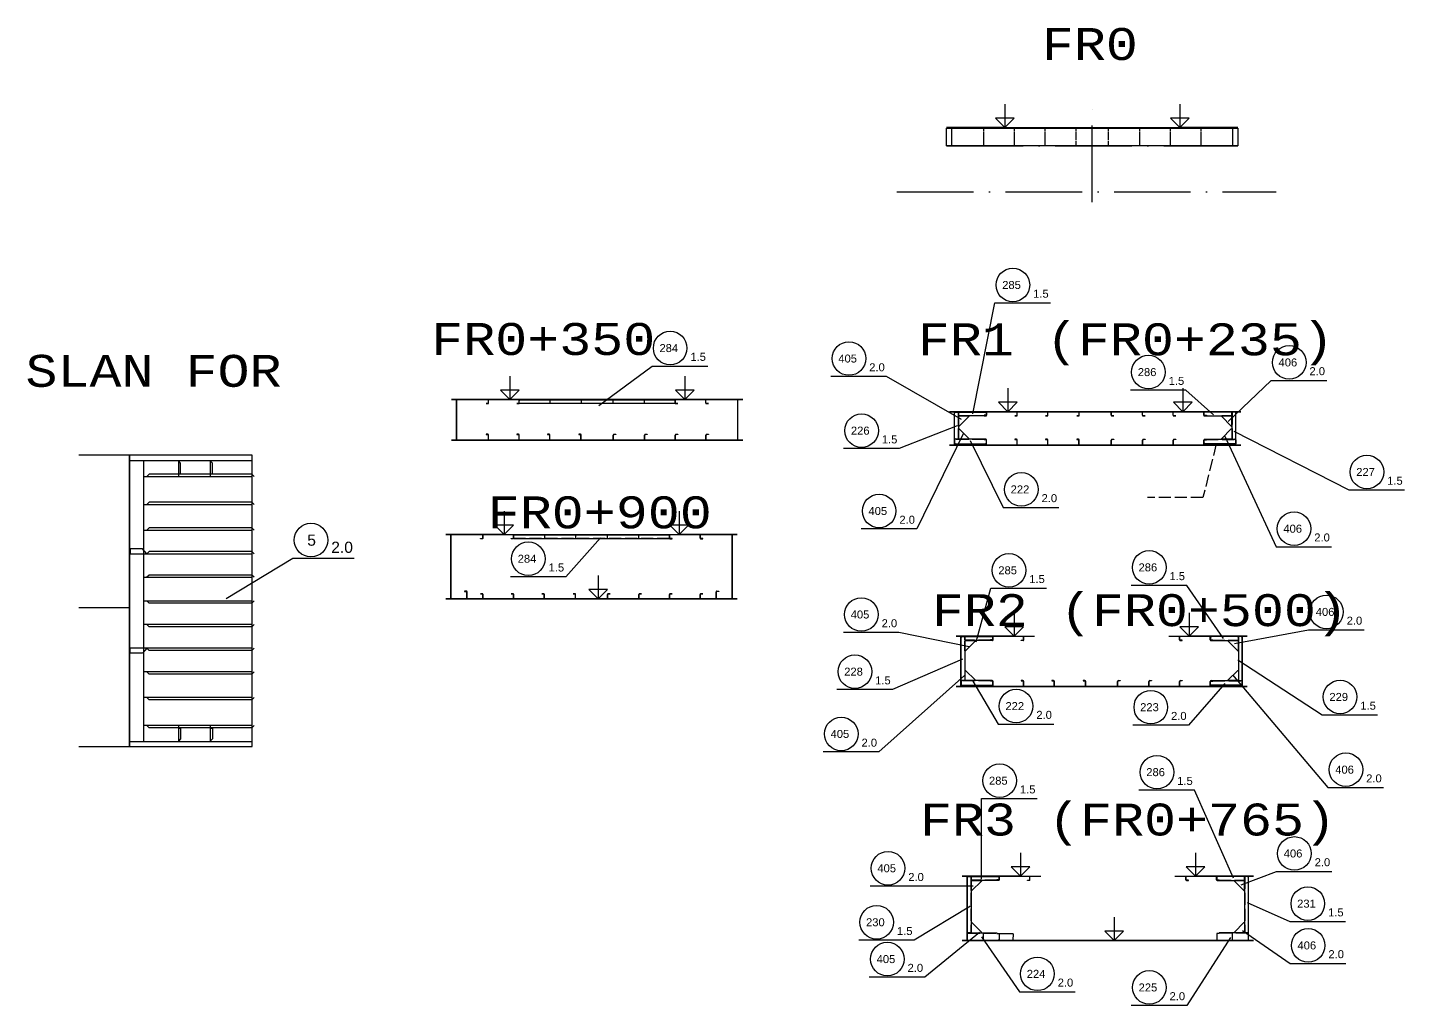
# Model space of a CAD drawing. Header units: inches. Extents: x -15552 to 42302, y -14825 to 18289.
# Drawn here: x 1800 to 12578, y 8409 to 16061 of the extents above; entities that cross this region are included whole.
import ezdxf

# ---------------------------------------------------------------- set-up
doc = ezdxf.new("R2010")
doc.units = ezdxf.units.IN
doc.header["$MEASUREMENT"] = 0
doc.linetypes.add('Dashed_dotted', pattern=[34, 24, -5, 0, -5])
doc.linetypes.add('Short_dashed', pattern=[5, 3.75, -1.25])
doc.layers.get('0').update_dxf_attribs({"linetype": 'CONTINUOUS'})
doc.layers.get('Defpoints').update_dxf_attribs({"linetype": 'CONTINUOUS'})
doc.styles.add('Style_ARIAL', font='ARIAL')
doc.styles.add('Style_Courier_New', font='Courier New')
doc.dimstyles.new('ISO-25', dxfattribs={"dimtxt": 2.5, "dimasz": 2.5, "dimexe": 0.18, "dimexo": 0.625, "dimgap": 0.09, "dimtad": 1, "dimtih": 1, "dimtoh": 1, "dimdec": 4, "dimzin": 0, "dimdsep": 46, "dimtxsty": 'STANDARD', "dimcen": 0.09, "dimdle": 0.38, "dimadec": 0, "dimazin": 0, "dimtfac": 1, "dimtdec": 4, "dimtofl": 0, "dimtmove": 0, "dimatfit": 3, "dimfxl": 1, "dimtolj": 1, "dimtzin": 0, "dimarcsym": 0})

# ---------------------------------------------------------------- blocks, each defined once
blk = doc.blocks.new('*D9')
at = {"color": 0, "lineweight": -2, "ltscale": 25}
for p, q in [((9405.041721, 8971.54918), (9516.234599, 8971.54918)), ((9516.054599, 8969.04918), (9516.054599, 8945.889134)), ((9405.041721, 8917.549089), (9516.234599, 8917.549089)), ((9516.054599, 8920.049089), (9516.054599, 8943.209134))]:
    blk.add_line(p, q, dxfattribs=at)
at = {"color": 0}
for points in [[(9516.471266, 8969.04918), (9515.637932, 8969.04918), (9516.054599, 8971.54918)], [(9515.637932, 8920.049089), (9516.471266, 8920.049089), (9516.054599, 8917.549089)]]:
    blk.add_solid(points, dxfattribs=at)
at = {"layer": 'Defpoints', "color": 0}
for p in [(9404.416721, 8971.54918), (9516.054599, 8971.54918), (9404.416721, 8917.549089)]:
    blk.add_point(p, dxfattribs=at)
at = {"color": 0, "insert": (9516.054599, 8944.549134), "char_height": 2.5, "attachment_point": 5}
blk.add_mtext('\\A1;54.0001', dxfattribs=at)

msp = doc.modelspace()

# ---------------------------------------------------------------- linework, layer by layer
at = {"color": 6, "ltscale": 25}
for p, q in [((9449.396579, 15460.793641), (9449.396579, 15277.819398)), ((10819.396274, 15460.793641), (10819.396274, 15277.819398)), ((9449.396579, 15277.819398), (9376.49924, 15351.205018)), ((9522.782199, 15351.205018), (9376.49924, 15351.205018)), ((9522.782199, 15351.205018), (9449.396579, 15277.819398)), ((10819.396274, 15277.819398), (10746.498935, 15351.205018)), ((10892.781894, 15351.205018), (10746.498935, 15351.205018)), ((10892.781894, 15351.205018), (10819.396274, 15277.819398)), ((5574.164646, 13334.049562), (5574.164646, 13151.075318)), ((6944.16434, 13334.049562), (6944.16434, 13151.075318)), ((5574.164646, 13151.075318), (5501.267307, 13224.460939)), ((5647.550266, 13224.460939), (5501.267307, 13224.460939)), ((5647.550266, 13224.460939), (5574.164646, 13151.075318)), ((6944.16434, 13151.075318), (6871.267001, 13224.460939)), ((7017.54996, 13224.460939), (6871.267001, 13224.460939)), ((7017.54996, 13224.460939), (6944.16434, 13151.075318)), ((9472.136752, 13238.249543), (9472.136752, 13055.2753)), ((10842.136447, 13238.249543), (10842.136447, 13055.2753)), ((9472.136752, 13055.2753), (9399.239414, 13128.66092)), ((9545.522373, 13128.66092), (9399.239414, 13128.66092)), ((9545.522373, 13128.66092), (9472.136752, 13055.2753)), ((10842.136447, 13055.2753), (10769.239108, 13128.66092)), ((10915.522067, 13128.66092), (10769.239108, 13128.66092)), ((10915.522067, 13128.66092), (10842.136447, 13055.2753)), ((5530.419223, 12276.880983), (5530.419223, 12093.906739)), ((6900.418918, 12276.880983), (6900.418918, 12093.906739)), ((5530.419223, 12093.906739), (5457.521884, 12167.292359)), ((5603.804843, 12167.292359), (5457.521884, 12167.292359)), ((5603.804843, 12167.292359), (5530.419223, 12093.906739)), ((6900.418918, 12093.906739), (6827.521579, 12167.292359)), ((6973.804538, 12167.292359), (6827.521579, 12167.292359)), ((6973.804538, 12167.292359), (6900.418918, 12093.906739)), ((6265.418308, 11773.880342), (6265.418308, 11590.906099)), ((6265.418308, 11590.906099), (6192.520969, 11664.291719)), ((6338.803928, 11664.291719), (6192.520969, 11664.291719)), ((6338.803928, 11664.291719), (6265.418308, 11590.906099)), ((9522.647922, 11480.889466), (9522.647922, 11297.915223)), ((10892.647617, 11480.889466), (10892.647617, 11297.915223)), ((9522.647922, 11297.915223), (9449.750583, 11371.300843)), ((9596.033542, 11371.300843), (9449.750583, 11371.300843)), ((9596.033542, 11371.300843), (9522.647922, 11297.915223)), ((10892.647617, 11297.915223), (10819.750278, 11371.300843)), ((10966.033237, 11371.300843), (10819.750278, 11371.300843)), ((10966.033237, 11371.300843), (10892.647617, 11297.915223)), ((9571.418064, 9603.523591), (9571.418064, 9420.549348)), ((10941.417758, 9603.523591), (10941.417758, 9420.549348)), ((9571.418064, 9420.549348), (9498.520725, 9493.934968)), ((9644.803684, 9493.934968), (9498.520725, 9493.934968)), ((9644.803684, 9493.934968), (9571.418064, 9420.549348)), ((10941.417758, 9420.549348), (10868.520419, 9493.934968)), ((11014.803378, 9493.934968), (10868.520419, 9493.934968)), ((11014.803378, 9493.934968), (10941.417758, 9420.549348)), ((10306.417148, 9100.523713), (10306.417148, 8917.549089)), ((10306.417148, 8917.549089), (10233.519809, 8990.934709)), ((10379.802768, 8990.934709), (10233.519809, 8990.934709)), ((10379.802768, 8990.934709), (10306.417148, 8917.549089))]:
    msp.add_line(p, q, dxfattribs=at)
at = {"color": 1, "linetype": 'Dashed_dotted', "ltscale": 25}
for p, q in [((10134.397189, 14695.12668), (10134.397189, 15434.894899)), ((8604.178684, 14774.818757), (11574.395053, 14774.81952))]:
    msp.add_line(p, q, dxfattribs=at)
at = {"color": 3, "ltscale": 25}
for p, q in [((8994.396274, 15134.819368), (8994.396274, 15274.818757)), ((8994.396274, 15274.818757), (11274.396579, 15274.818757)), ((11274.396579, 15274.818757), (8994.396274, 15274.818757)), ((11274.396579, 15274.818757), (11274.396579, 15134.819368)), ((11274.396579, 15134.819368), (8994.396274, 15134.819368)), ((7399.164646, 13148.074678), (5119.16434, 13148.074678)), ((5157.665317, 12834.281495), (5157.665317, 13148.074678)), ((5159.165256, 12834.281495), (5159.165256, 13148.074678)), ((5407.665317, 13122.520021), (5407.665317, 13148.074678)), ((5409.165256, 13122.520021), (5409.165256, 13148.074678)), ((5647.664707, 13122.520021), (5647.664707, 13148.074678)), ((5649.164646, 13122.520021), (5649.164646, 13148.074678)), ((5649.164646, 13148.074678), (6869.16434, 13148.074678)), ((5649.164646, 13122.574952), (5649.164646, 13148.074678)), ((6866.109531, 13119.520143), (5652.219455, 13119.520143)), ((5889.165561, 13148.074678), (5889.165561, 13122.574952)), ((6134.165256, 13148.074678), (6134.165256, 13122.574952)), ((6384.165256, 13122.574952), (6384.165256, 13148.074678)), ((6629.164951, 13122.574952), (6629.164951, 13148.074678)), ((6869.16434, 13122.520021), (6869.16434, 13148.074678)), ((6869.16434, 13148.074678), (6869.16434, 13122.574952)), ((6870.664279, 13122.520021), (6870.664279, 13148.074678)), ((7109.165256, 13122.520021), (7109.165256, 13148.074678)), ((7110.665195, 13122.520021), (7110.665195, 13148.074678)), ((7359.165256, 12834.281495), (7359.165256, 13148.074678)), ((7360.665195, 12834.281495), (7360.665195, 13148.074678)), ((11297.136752, 13052.275422), (9017.136447, 13052.275422)), ((9055.635898, 12795.585206), (9055.635898, 13052.275422)), ((9057.135837, 12795.585206), (9057.135837, 13052.275422)), ((9057.135837, 13052.275422), (9082.636325, 13052.275422)), ((9057.135837, 12840.275148), (9057.135837, 13052.275422)), ((9087.136142, 13052.275422), (9305.635898, 13052.275422)), ((9087.136142, 13026.774934), (9087.136142, 13052.275422)), ((9305.635898, 13026.720765), (9305.635898, 13052.275422)), ((9305.635898, 13052.275422), (9305.635898, 13026.774934)), ((9307.135837, 13026.720765), (9307.135837, 13052.275422)), ((9545.636814, 13026.720765), (9545.636814, 13052.275422)), ((9547.136752, 13026.720765), (9547.136752, 13052.275422)), ((9785.636203, 13026.720765), (9785.636203, 13052.275422)), ((9787.136142, 13026.720765), (9787.136142, 13052.275422)), ((10030.635898, 13026.720765), (10030.635898, 13052.275422)), ((10032.135837, 13026.720765), (10032.135837, 13052.275422)), ((10282.135837, 13026.720765), (10282.135837, 13052.275422)), ((10283.635776, 13026.720765), (10283.635776, 13052.275422)), ((10527.137058, 13026.720765), (10527.137058, 13052.275422)), ((10528.636997, 13026.720765), (10528.636997, 13052.275422)), ((10767.136447, 13026.720765), (10767.136447, 13052.275422)), ((10768.636386, 13026.720765), (10768.636386, 13052.275422)), ((11007.135837, 13026.720765), (11007.135837, 13052.275422)), ((11008.635776, 13026.720765), (11008.635776, 13052.275422)), ((11227.137058, 13052.275422), (11008.635776, 13052.275422)), ((11008.635776, 13052.275422), (11008.635776, 13026.774934)), ((11227.137058, 13026.774934), (11227.137058, 13052.275422)), ((11257.135837, 13052.275422), (11231.636875, 13052.275422)), ((11257.135837, 12795.585206), (11257.135837, 13052.275422)), ((11257.135837, 12840.275148), (11257.135837, 13052.275422)), ((11258.635776, 12795.585206), (11258.635776, 13052.275422)), ((9305.635898, 13026.774934), (9287.136142, 13026.774934)), ((11008.635776, 13026.774934), (11027.137058, 13026.774934)), ((5119.16434, 12834.281495), (7399.164646, 12834.281495)), ((5119.16434, 12832.049134), (7399.164646, 12832.049134)), ((5407.164829, 12834.281495), (5407.164829, 12872.323945)), ((5409.165256, 12834.281495), (5409.165256, 12872.323945)), ((5647.164218, 12834.281495), (5647.164218, 12872.323945)), ((5649.164646, 12834.281495), (5649.164646, 12872.323945)), ((5887.165134, 12834.281495), (5887.165134, 12872.323945)), ((5889.165561, 12834.281495), (5889.165561, 12872.323945)), ((6132.164829, 12834.281495), (6132.164829, 12872.323945)), ((6134.165256, 12834.281495), (6134.165256, 12872.323945)), ((6384.165256, 12834.281495), (6384.165256, 12872.323945)), ((6386.164157, 12834.281495), (6386.164157, 12872.323945)), ((6629.164951, 12834.281495), (6629.164951, 12872.323945)), ((6631.165378, 12834.281495), (6631.165378, 12872.323945)), ((6869.16434, 12834.281495), (6869.16434, 12872.323945)), ((6871.164768, 12834.281495), (6871.164768, 12872.323945)), ((7109.165256, 12834.281495), (7109.165256, 12872.323945)), ((7111.164157, 12834.281495), (7111.164157, 12872.323945)), ((9082.636325, 12840.275148), (9057.135837, 12840.275148)), ((9057.135837, 12834.93686), (9057.135837, 12804.477265)), ((9305.136936, 12834.93686), (9287.136142, 12834.93686)), ((9305.136936, 12804.477265), (9305.136936, 12834.93686)), ((9305.136936, 12795.585206), (9305.136936, 12833.627656)), ((9307.135837, 12795.585206), (9307.135837, 12833.627656)), ((9545.136325, 12795.585206), (9545.136325, 12833.627656)), ((9547.136752, 12795.585206), (9547.136752, 12833.627656)), ((9785.135715, 12795.585206), (9785.135715, 12833.627656)), ((9787.136142, 12795.585206), (9787.136142, 12833.627656)), ((10030.136936, 12795.585206), (10030.136936, 12833.627656)), ((10032.135837, 12795.585206), (10032.135837, 12833.627656)), ((10282.135837, 12795.585206), (10282.135837, 12833.627656)), ((10284.136264, 12795.585206), (10284.136264, 12833.627656)), ((10527.137058, 12795.585206), (10527.137058, 12833.627656)), ((10529.135959, 12795.585206), (10529.135959, 12833.627656)), ((10767.136447, 12795.585206), (10767.136447, 12833.627656)), ((10769.136875, 12795.585206), (10769.136875, 12833.627656)), ((11007.135837, 12795.585206), (11007.135837, 12833.627656)), ((11009.136264, 12804.477265), (11009.136264, 12834.93686)), ((11009.136264, 12834.93686), (11027.137058, 12834.93686)), ((11009.136264, 12795.585206), (11009.136264, 12833.627656)), ((11231.636875, 12840.275148), (11257.135837, 12840.275148)), ((11257.135837, 12834.93686), (11257.135837, 12804.477265)), ((9017.136447, 12795.585206), (11297.136752, 12795.585206)), ((9017.136447, 12793.352845), (11297.136752, 12793.352845)), ((9057.135837, 12804.477265), (9305.136936, 12804.477265)), ((11257.135837, 12804.477265), (11009.136264, 12804.477265)), ((2597.420566, 12714.019349), (2201.398532, 12714.019349)), ((3559.190433, 12714.019349), (2597.420566, 12714.019349)), ((2597.420566, 12714.019349), (2597.420566, 10434.019044)), ((2597.420566, 10434.019044), (2597.420566, 12714.019349)), ((2597.420566, 12674.019197), (3559.190433, 12674.019197)), ((2710.57059, 10474.019197), (2710.57059, 12674.019197)), ((2980.891483, 12674.019197), (2980.891483, 12551.019624)), ((3229.698245, 12674.019197), (3229.698245, 12551.019624)), ((3559.190433, 10434.019044), (3559.190433, 12714.019349)), ((3559.190433, 10434.019044), (3559.190433, 12714.019349)), ((2712.267368, 12549.019197), (3559.190433, 12549.019197)), ((2712.267368, 12329.019502), (3559.190433, 12329.019502)), ((2712.267368, 12129.019502), (3559.190433, 12129.019502)), ((7355.419223, 12090.906099), (5075.418918, 12090.906099)), ((5113.918369, 11590.906099), (5113.918369, 12090.906099)), ((5115.418308, 11590.906099), (5115.418308, 12090.906099)), ((5363.918369, 12065.351442), (5363.918369, 12090.906099)), ((5365.418308, 12065.351442), (5365.418308, 12090.906099)), ((5603.919284, 12065.351442), (5603.919284, 12090.906099)), ((5605.419223, 12065.351442), (5605.419223, 12090.906099)), ((5605.419223, 12090.906099), (6825.418918, 12090.906099)), ((5605.419223, 12065.406373), (5605.419223, 12090.906099)), ((6825.418918, 12065.351442), (6825.418918, 12090.906099)), ((6825.418918, 12090.906099), (6825.418918, 12065.406373)), ((6826.918857, 12065.351442), (6826.918857, 12090.906099)), ((7065.418308, 12065.351442), (7065.418308, 12090.906099)), ((7066.918247, 12065.351442), (7066.918247, 12090.906099)), ((7315.418308, 11590.906099), (7315.418308, 12090.906099)), ((7316.918247, 11590.906099), (7316.918247, 12090.906099)), ((2597.420566, 11944.019654), (2710.57059, 11944.019654)), ((2712.267368, 11944.019654), (3559.190433, 11944.019654)), ((2712.267368, 11759.019044), (3559.190433, 11759.019044)), ((5238.41788, 11590.906099), (5238.41788, 11646.264222)), ((5240.418308, 11590.906099), (5240.418308, 11646.264222)), ((7190.418308, 11590.906099), (7190.418308, 11646.264222)), ((7192.418735, 11590.906099), (7192.418735, 11646.264222)), ((2712.267368, 11575.01941), (3559.190433, 11575.01941)), ((7355.419223, 11590.906099), (5075.418918, 11590.906099)), ((7355.419223, 11588.905671), (5075.418918, 11588.905671)), ((5363.419406, 11590.906099), (5363.419406, 11624.978974)), ((5365.418308, 11590.906099), (5365.418308, 11624.978974)), ((5603.418796, 11590.906099), (5603.418796, 11624.978974)), ((5605.419223, 11590.906099), (5605.419223, 11624.978974)), ((5843.418186, 11590.906099), (5843.418186, 11624.978974)), ((5845.418613, 11590.906099), (5845.418613, 11624.978974)), ((6088.419406, 11590.906099), (6088.419406, 11624.978974)), ((6090.418308, 11590.906099), (6090.418308, 11624.978974)), ((6340.418308, 11590.906099), (6340.418308, 11624.978974)), ((6342.418735, 11590.906099), (6342.418735, 11624.978974)), ((6585.418002, 11590.906099), (6585.418002, 11624.978974)), ((6587.41843, 11590.906099), (6587.41843, 11624.978974)), ((6825.418918, 11590.906099), (6825.418918, 11624.978974)), ((6827.419345, 11590.906099), (6827.419345, 11624.978974)), ((7065.418308, 11590.906099), (7065.418308, 11624.978974)), ((7067.418735, 11590.906099), (7067.418735, 11624.978974)), ((2201.398532, 11524.019197), (2597.420566, 11524.019197)), ((3559.190433, 11389.019349), (2712.267368, 11389.019349)), ((9682.648532, 11294.914582), (9067.647617, 11294.914582)), ((9106.148593, 10906.638673), (9106.148593, 11294.914582)), ((9107.648532, 11294.914582), (9133.147495, 11294.914582)), ((9107.648532, 10950.915101), (9107.648532, 11294.914582)), ((9107.648532, 10906.638673), (9107.648532, 11294.914582)), ((9137.648837, 11294.914582), (9356.148593, 11294.914582)), ((9137.648837, 11269.914582), (9137.648837, 11294.914582)), ((9356.148593, 11269.914582), (9337.648837, 11269.914582)), ((9356.148593, 11269.359925), (9356.148593, 11294.914582)), ((9356.148593, 11294.914582), (9356.148593, 11269.914582)), ((9357.648532, 11269.359925), (9357.648532, 11294.914582)), ((9596.147983, 11269.359925), (9596.147983, 11294.914582)), ((9597.647922, 11269.359925), (9597.647922, 11294.914582)), ((11347.647922, 11294.914582), (10732.648532, 11294.914582)), ((10817.647617, 11269.359925), (10817.647617, 11294.914582)), ((10819.147556, 11269.359925), (10819.147556, 11294.914582)), ((11057.648532, 11269.359925), (11057.648532, 11294.914582)), ((11059.148471, 11269.359925), (11059.148471, 11294.914582)), ((11277.648227, 11294.914582), (11059.148471, 11294.914582)), ((11059.148471, 11294.914582), (11059.148471, 11269.914582)), ((11059.148471, 11269.914582), (11077.648227, 11269.914582)), ((11277.648227, 11269.914582), (11277.648227, 11294.914582)), ((11307.648532, 11294.914582), (11282.148044, 11294.914582)), ((11307.648532, 10950.915101), (11307.648532, 11294.914582)), ((11307.648532, 10906.638673), (11307.648532, 11294.914582)), ((11309.148471, 10906.638673), (11309.148471, 11294.914582)), ((2710.57059, 11204.019502), (2597.420566, 11204.019502)), ((3559.190433, 11204.019502), (2712.267368, 11204.019502)), ((3559.190433, 11019.019654), (2712.267368, 11019.019654)), ((9067.647617, 10906.638673), (11347.647922, 10906.638673)), ((9067.647617, 10904.406312), (11347.647922, 10904.406312)), ((9133.147495, 10950.915101), (9107.648532, 10950.915101)), ((9107.648532, 10945.975831), (9107.648532, 10915.541413)), ((9107.648532, 10915.541413), (9355.648105, 10915.541413)), ((9355.648105, 10945.975831), (9337.648837, 10945.975831)), ((9355.648105, 10915.541413), (9355.648105, 10945.975831)), ((9355.648105, 10906.638673), (9355.648105, 10944.681123)), ((9357.648532, 10906.638673), (9357.648532, 10944.681123)), ((9595.647495, 10906.638673), (9595.647495, 10944.681123)), ((9597.647922, 10906.638673), (9597.647922, 10944.681123)), ((9835.64841, 10906.638673), (9835.64841, 10944.681123)), ((9837.648837, 10906.638673), (9837.648837, 10944.681123)), ((10080.648105, 10906.638673), (10080.648105, 10944.681123)), ((10082.648532, 10906.638673), (10082.648532, 10944.681123)), ((10332.648532, 10906.638673), (10332.648532, 10944.681123)), ((10334.647434, 10906.638673), (10334.647434, 10944.681123)), ((10577.648227, 10906.638673), (10577.648227, 10944.681123)), ((10579.648654, 10906.638673), (10579.648654, 10944.681123)), ((10817.647617, 10906.638673), (10817.647617, 10944.681123)), ((10819.648044, 10906.638673), (10819.648044, 10944.681123)), ((11057.648532, 10906.638673), (11057.648532, 10944.681123)), ((11059.647434, 10915.541413), (11059.647434, 10945.975831)), ((11059.647434, 10945.975831), (11077.648227, 10945.975831)), ((11059.647434, 10906.638673), (11059.647434, 10944.681123)), ((11307.648532, 10915.541413), (11059.647434, 10915.541413)), ((11282.148044, 10950.915101), (11307.648532, 10950.915101)), ((11307.648532, 10945.975831), (11307.648532, 10915.541413)), ((3559.190433, 10819.019654), (2712.267368, 10819.019654)), ((3559.190433, 10599.019197), (2712.267368, 10599.019197)), ((2980.891483, 10597.019532), (2980.891483, 10474.019197)), ((3229.698245, 10597.019532), (3229.698245, 10474.019197)), ((2597.420566, 10474.019197), (3559.190433, 10474.019197)), ((2201.398532, 10434.019044), (2597.420566, 10434.019044)), ((2597.420566, 10434.019044), (3559.190433, 10434.019044)), ((9731.417148, 9417.549089), (9116.417758, 9417.549089)), ((9154.917209, 8917.549089), (9154.917209, 9417.549089)), ((9156.417148, 8917.549089), (9156.417148, 9417.549089)), ((9156.417148, 9417.549089), (9181.917636, 9417.549089)), ((9156.417148, 8977.549317), (9156.417148, 9417.549089)), ((9186.417453, 9417.549089), (9404.917209, 9417.549089)), ((9186.417453, 9392.048982), (9186.417453, 9417.549089)), ((9404.917209, 9392.048982), (9386.417453, 9392.048982)), ((9404.917209, 9391.994432), (9404.917209, 9417.549089)), ((9404.917209, 9417.549089), (9404.917209, 9392.048982)), ((9406.417148, 9391.994432), (9406.417148, 9417.549089)), ((9644.918125, 9391.994432), (9644.918125, 9417.549089)), ((9646.418064, 9391.994432), (9646.418064, 9417.549089)), ((11396.418064, 9417.549089), (10781.417148, 9417.549089)), ((10866.417758, 9391.994432), (10866.417758, 9417.549089)), ((10867.917697, 9391.994432), (10867.917697, 9417.549089)), ((11106.417148, 9391.994432), (11106.417148, 9417.549089)), ((11107.917087, 9391.994432), (11107.917087, 9417.549089)), ((11326.418369, 9417.549089), (11107.917087, 9417.549089)), ((11107.917087, 9417.549089), (11107.917087, 9392.048982)), ((11107.917087, 9392.048982), (11126.418369, 9392.048982)), ((11326.418369, 9392.048982), (11326.418369, 9417.549089)), ((11356.417148, 9417.549089), (11330.918186, 9417.549089)), ((11356.417148, 8917.549089), (11356.417148, 9417.549089)), ((11356.417148, 8977.549317), (11356.417148, 9417.549089)), ((11357.917087, 8917.549089), (11357.917087, 9417.549089)), ((9181.917636, 8977.549317), (9156.417148, 8977.549317)), ((9156.417148, 8917.549089), (9156.417148, 8971.54918)), ((9386.417453, 8971.54918), (9404.418247, 8971.54918)), ((9404.418247, 8971.54918), (9404.418247, 8917.549089)), ((11126.418369, 8971.54918), (11108.417575, 8971.54918)), ((11108.417575, 8971.54918), (11108.417575, 8917.549089)), ((11330.918186, 8977.549317), (11356.417148, 8977.549317)), ((11356.417148, 8917.549089), (11356.417148, 8971.54918)), ((11396.418064, 8917.549089), (9116.417758, 8917.549089)), ((11396.418064, 8915.549043), (9116.417758, 8915.549043)), ((9404.418247, 8917.549089), (9156.417148, 8917.549089)), ((11108.417575, 8917.549089), (11356.417148, 8917.549089))]:
    msp.add_line(p, q, dxfattribs=at)
at = {"color": 3, "linetype": 'Dashed_dotted', "ltscale": 25}
for p, q in [((11274.396579, 15274.818757), (8994.396274, 15274.818757)), ((9034.395664, 15134.819368), (9034.395664, 15274.818757)), ((9284.395664, 15249.319032), (9284.395664, 15274.818757)), ((9284.395664, 15143.899873), (9284.395664, 15244.819215)), ((9524.396579, 15249.319032), (9524.396579, 15274.818757)), ((9524.396579, 15143.899873), (9524.396579, 15244.819215)), ((9764.395969, 15249.319032), (9764.395969, 15274.818757)), ((9764.395969, 15143.899873), (9764.395969, 15244.819215)), ((10009.395664, 15249.319032), (10009.395664, 15274.818757)), ((10009.395664, 15179.478791), (10009.395664, 15244.819215)), ((10259.395664, 15274.818757), (10259.395664, 15249.319032)), ((10259.395664, 15244.819215), (10259.395664, 15179.478791)), ((10504.396884, 15274.818757), (10504.396884, 15249.319032)), ((10504.396884, 15244.819215), (10504.396884, 15143.899873)), ((10744.396274, 15274.818757), (10744.396274, 15249.319032)), ((10744.396274, 15244.819215), (10744.396274, 15143.899873)), ((10984.395664, 15274.818757), (10984.395664, 15249.319032)), ((10984.395664, 15244.819215), (10984.395664, 15143.899873)), ((11234.395664, 15134.819368), (11234.395664, 15274.818757)), ((8994.396274, 15134.819368), (11274.396579, 15134.819368)), ((9284.395664, 15134.819368), (9284.395664, 15172.780183)), ((9524.396579, 15134.819368), (9524.396579, 15172.780183)), ((9764.395969, 15134.819368), (9764.395969, 15172.780183)), ((10009.395664, 15134.819368), (10009.395664, 15172.780183)), ((10259.395664, 15172.780183), (10259.395664, 15134.819368)), ((10504.396884, 15172.780183), (10504.396884, 15134.819368)), ((10744.396274, 15172.780183), (10744.396274, 15134.819368)), ((10984.395664, 15172.780183), (10984.395664, 15134.819368)), ((5845.418613, 12090.906099), (5845.418613, 12062.405732)), ((6090.418308, 12090.906099), (6090.418308, 12062.405732)), ((6340.418308, 12062.405732), (6340.418308, 12090.906099)), ((6585.418002, 12062.405732), (6585.418002, 12090.906099)), ((9281.417148, 8973.049119), (9281.417148, 8917.549089)), ((11231.417148, 8917.549089), (11231.417148, 8973.049119))]:
    msp.add_line(p, q, dxfattribs=at)
at = {"color": 3, "linetype": 'Short_dashed', "ltscale": 25}
for p, q in [((9085.691135, 13049.220613), (9085.691135, 12843.329957)), ((11228.582065, 13049.220613), (11228.582065, 12843.329957)), ((9287.136142, 13023.720124), (9090.190952, 13023.720124)), ((11027.137058, 13023.720124), (11224.082248, 13023.720124)), ((9287.136142, 12838.585237), (9061.209934, 12838.585237)), ((11027.137058, 12838.585237), (11253.063266, 12838.585237)), ((6822.364108, 12062.351564), (5608.474033, 12062.351564)), ((9136.202304, 11291.859773), (9136.202304, 10953.969911)), ((9337.648837, 11266.859773), (9140.703647, 11266.859773)), ((11077.648227, 11266.859773), (11274.593418, 11266.859773)), ((11279.093234, 11291.859773), (11279.093234, 10953.969911)), ((9337.648837, 10949.621919), (9111.721103, 10949.621919)), ((11077.648227, 10949.621919), (11303.574436, 10949.621919)), ((9184.972446, 9414.494279), (9184.972446, 8980.603746)), ((9386.417453, 9388.994554), (9189.472263, 9388.994554)), ((11126.418369, 9388.994554), (11323.363559, 9388.994554)), ((11327.863376, 9414.494279), (11327.863376, 8980.603746)), ((9160.491245, 8975.622132), (9386.417453, 8975.622132)), ((11352.344577, 8975.622132), (11126.418369, 8975.622132))]:
    msp.add_line(p, q, dxfattribs=at)
at = {"color": 3, "ltscale": 25}
for points in [[(11274.396579, 15277.819398), (10819.396274, 15277.819398), (10819.396274, 15276.318696), (9449.396579, 15276.318696), (9449.396579, 15277.819398), (8994.396274, 15277.819398)], [(7399.164646, 13151.075318), (6944.16434, 13151.075318), (6944.16434, 13149.574617), (5574.164646, 13149.574617), (5574.164646, 13151.075318), (5119.16434, 13151.075318)], [(5404.665439, 13118.020204), (5389.218967, 13118.020204), (5389.218967, 13119.520143), (5404.665439, 13119.520143)], [(5644.664829, 13118.020204), (5629.219882, 13118.020204), (5629.219882, 13119.520143), (5644.664829, 13119.520143)], [(6869.16434, 13122.574952), (6864.609592, 13118.020204), (5653.719394, 13118.020204), (5649.164646, 13122.574952)], [(11297.136752, 13055.2753), (10842.136447, 13055.2753), (10842.136447, 13053.775361), (9472.136752, 13053.775361), (9472.136752, 13055.2753), (9017.136447, 13055.2753)], [(9082.636325, 13052.275422), (9087.191074, 13047.720674), (9087.191074, 12844.829896), (9082.636325, 12840.275148)], [(11231.636875, 13052.275422), (11227.082126, 13047.720674), (11227.082126, 12844.829896), (11231.636875, 12840.275148)], [(9287.136142, 13026.774934), (9287.136142, 13022.220185), (9091.690891, 13022.220185), (9087.136142, 13026.774934)], [(9302.63602, 13022.220185), (9287.191074, 13022.220185), (9287.191074, 13023.720124), (9302.63602, 13023.720124)], [(9542.636936, 13022.220185), (9527.190463, 13022.220185), (9527.190463, 13023.720124), (9542.636936, 13023.720124)], [(9782.636325, 13022.220185), (9767.191379, 13022.220185), (9767.191379, 13023.720124), (9782.636325, 13023.720124)], [(10286.63718, 13022.220185), (10302.082126, 13022.220185), (10302.082126, 13023.720124), (10286.63718, 13023.720124)], [(10531.636875, 13022.220185), (10547.081821, 13022.220185), (10547.081821, 13023.720124), (10531.636875, 13023.720124)], [(11027.137058, 13026.774934), (11027.137058, 13022.220185), (11222.582309, 13022.220185), (11227.137058, 13026.774934)], [(5403.1655, 12879.023317), (5389.237277, 12879.023317), (5389.237277, 12876.790193), (5403.1655, 12876.790193)], [(5643.16489, 12879.023317), (5629.238193, 12879.023317), (5629.238193, 12876.790193), (5643.16489, 12876.790193)], [(5883.164279, 12879.023317), (5869.237583, 12879.023317), (5869.237583, 12876.790193), (5883.164279, 12876.790193)], [(6128.1655, 12879.023317), (6114.237277, 12879.023317), (6114.237277, 12876.790193), (6128.1655, 12876.790193)], [(6390.165012, 12879.023317), (6404.091709, 12879.023317), (6404.091709, 12876.790193), (6390.165012, 12876.790193)], [(6635.164707, 12879.023317), (6649.091403, 12879.023317), (6649.091403, 12876.790193), (6635.164707, 12876.790193)], [(6875.164096, 12879.023317), (6889.092319, 12879.023317), (6889.092319, 12876.790193), (6875.164096, 12876.790193)], [(7115.165012, 12879.023317), (7129.091709, 12879.023317), (7129.091709, 12876.790193), (7115.165012, 12876.790193)], [(9287.136142, 12834.93686), (9287.136142, 12840.377381), (9063.208835, 12840.377381), (9057.135837, 12834.93686)], [(9301.136081, 12840.327027), (9287.209384, 12840.327027), (9287.209384, 12838.093904), (9301.136081, 12838.093904)], [(9541.136997, 12840.327027), (9527.208774, 12840.327027), (9527.208774, 12838.093904), (9541.136997, 12838.093904)], [(9781.136386, 12840.327027), (9767.209689, 12840.327027), (9767.209689, 12838.093904), (9781.136386, 12838.093904)], [(10026.136081, 12840.327027), (10012.209384, 12840.327027), (10012.209384, 12838.093904), (10026.136081, 12838.093904)], [(10288.137119, 12840.327027), (10302.063815, 12840.327027), (10302.063815, 12838.093904), (10288.137119, 12838.093904)], [(10533.136814, 12840.327027), (10547.06351, 12840.327027), (10547.06351, 12838.093904), (10533.136814, 12838.093904)], [(10773.136203, 12840.327027), (10787.0629, 12840.327027), (10787.0629, 12838.093904), (10773.136203, 12838.093904)], [(11013.137119, 12840.327027), (11027.063815, 12840.327027), (11027.063815, 12838.093904), (11013.137119, 12838.093904)], [(11027.137058, 12834.93686), (11027.137058, 12840.377381), (11251.062839, 12840.377381), (11257.135837, 12834.93686)], [(2980.874698, 12569.019654), (2998.728244, 12569.019654), (2998.728244, 12652.165559), (2980.874698, 12670.019105)], [(3229.74097, 12569.019654), (3247.593753, 12569.019654), (3247.593753, 12652.165559), (3229.74097, 12670.019105)], [(3573.190372, 12549.019197), (3555.336063, 12566.873506), (2752.121799, 12566.873506), (2734.26749, 12549.019197)], [(3573.190372, 12329.019502), (3555.336063, 12346.873048), (2752.121799, 12346.873048), (2734.26749, 12329.019502)], [(3573.190372, 12129.019502), (3555.336063, 12146.873048), (2752.121799, 12146.873048), (2734.26749, 12129.019502)], [(7355.419223, 12093.905976), (6900.418918, 12093.905976), (6900.418918, 12092.406037), (5530.419223, 12092.406037), (5530.419223, 12093.905976), (5075.418918, 12093.905976)], [(5360.918491, 12060.851625), (5345.473544, 12060.851625), (5345.473544, 12062.351564), (5360.918491, 12062.351564)], [(5600.919406, 12060.851625), (5585.472934, 12060.851625), (5585.472934, 12062.351564), (5600.919406, 12062.351564)], [(6825.418918, 12065.406373), (6820.864169, 12060.851625), (5609.973972, 12060.851625), (5605.419223, 12065.406373)], [(3573.190372, 11944.019654), (3555.336063, 11961.873201), (2752.121799, 11961.873201), (2734.26749, 11944.019654)], [(3573.190372, 11759.019044), (3555.336063, 11776.873353), (2752.121799, 11776.873353), (2734.26749, 11759.019044)], [(5235.418002, 11651.264527), (5220.276706, 11651.264527), (5220.276706, 11649.264863), (5235.418002, 11649.264863)], [(7195.418613, 11651.264527), (7210.559909, 11651.264527), (7210.559909, 11649.264863), (7195.418613, 11649.264863)], [(3573.190372, 11575.01941), (3555.336063, 11557.165101), (2752.121799, 11557.165101), (2734.26749, 11575.01941)], [(5359.418552, 11630.97873), (5345.491855, 11630.97873), (5345.491855, 11628.979066), (5359.418552, 11628.979066)], [(5599.419467, 11630.97873), (5585.491245, 11630.97873), (5585.491245, 11628.979066), (5599.419467, 11628.979066)], [(5839.418857, 11630.97873), (5825.49216, 11630.97873), (5825.49216, 11628.979066), (5839.418857, 11628.979066)], [(6084.418552, 11630.97873), (6070.491855, 11630.97873), (6070.491855, 11628.979066), (6084.418552, 11628.979066)], [(6346.418064, 11630.97873), (6360.346286, 11630.97873), (6360.346286, 11628.979066), (6346.418064, 11628.979066)], [(6591.419284, 11630.97873), (6605.345981, 11630.97873), (6605.345981, 11628.979066), (6591.419284, 11628.979066)], [(6831.418674, 11630.97873), (6845.345371, 11630.97873), (6845.345371, 11628.979066), (6831.418674, 11628.979066)], [(7071.418064, 11630.97873), (7085.346286, 11630.97873), (7085.346286, 11628.979066), (7071.418064, 11628.979066)], [(3573.190372, 11389.019349), (3555.336063, 11371.16504), (2752.121799, 11371.16504), (2734.26749, 11389.019349)], [(9682.648532, 11296.414521), (9522.647922, 11296.414521), (9522.647922, 11297.91446), (9067.647617, 11297.91446)], [(9133.147495, 11294.914582), (9137.702243, 11290.359834), (9137.702243, 10955.46985), (9133.147495, 10950.915101)], [(9337.648837, 11269.914582), (9337.648837, 11265.359834), (9142.203586, 11265.359834), (9137.648837, 11269.914582)], [(9353.148715, 11264.860109), (9337.702243, 11264.860109), (9337.702243, 11266.360047), (9353.148715, 11266.360047)], [(9593.148105, 11264.860109), (9577.703159, 11264.860109), (9577.703159, 11266.360047), (9593.148105, 11266.360047)], [(11347.647922, 11297.91446), (10892.647617, 11297.91446), (10892.647617, 11296.414521), (10732.648532, 11296.414521)], [(11077.648227, 11269.914582), (11077.648227, 11265.359834), (11273.093479, 11265.359834), (11277.648227, 11269.914582)], [(11282.148044, 11294.914582), (11277.593295, 11290.359834), (11277.593295, 10955.46985), (11282.148044, 10950.915101)], [(3573.190372, 11204.019502), (3555.336063, 11186.165193), (2752.121799, 11186.165193), (2734.26749, 11204.019502)], [(3573.190372, 11019.019654), (3555.336063, 11001.165345), (2752.121799, 11001.165345), (2734.26749, 11019.019654)], [(9337.648837, 10945.975831), (9337.648837, 10951.412538), (9113.72153, 10951.412538), (9107.648532, 10945.975831)], [(9351.648776, 10951.380494), (9337.720554, 10951.380494), (9337.720554, 10949.14737), (9351.648776, 10949.14737)], [(9591.648166, 10951.380494), (9577.721469, 10951.380494), (9577.721469, 10949.14737), (9591.648166, 10949.14737)], [(9831.647556, 10951.380494), (9817.720859, 10951.380494), (9817.720859, 10949.14737), (9831.647556, 10949.14737)], [(10076.648776, 10951.380494), (10062.720554, 10951.380494), (10062.720554, 10949.14737), (10076.648776, 10949.14737)], [(10338.648288, 10951.380494), (10352.574985, 10951.380494), (10352.574985, 10949.14737), (10338.648288, 10949.14737)], [(10583.647983, 10951.380494), (10597.57468, 10951.380494), (10597.57468, 10949.14737), (10583.647983, 10949.14737)], [(10823.648898, 10951.380494), (10837.575595, 10951.380494), (10837.575595, 10949.14737), (10823.648898, 10949.14737)], [(11063.648288, 10951.380494), (11077.574985, 10951.380494), (11077.574985, 10949.14737), (11063.648288, 10949.14737)], [(11077.648227, 10945.975831), (11077.648227, 10951.412538), (11301.575534, 10951.412538), (11307.648532, 10945.975831)], [(3573.190372, 10819.019654), (3555.336063, 10801.165345), (2752.121799, 10801.165345), (2734.26749, 10819.019654)], [(3573.190372, 10599.019197), (3555.336063, 10581.165651), (2752.121799, 10581.165651), (2734.26749, 10599.019197)], [(2980.874698, 10579.019502), (2998.728244, 10579.019502), (2998.728244, 10495.873597), (2980.874698, 10478.019288)], [(3229.74097, 10579.019502), (3247.593753, 10579.019502), (3247.593753, 10495.873597), (3229.74097, 10478.019288)], [(9731.417148, 9419.049028), (9571.418064, 9419.049028), (9571.418064, 9420.548967), (9116.417758, 9420.548967)], [(9181.917636, 9417.549089), (9186.472385, 9412.99434), (9186.472385, 8982.104066), (9181.917636, 8977.549317)], [(9386.417453, 9392.048982), (9386.417453, 9387.494233), (9190.972202, 9387.494233), (9186.417453, 9392.048982)], [(9401.917331, 9387.494233), (9386.472385, 9387.494233), (9386.472385, 9388.994554), (9401.917331, 9388.994554)], [(9641.918247, 9387.494233), (9626.471774, 9387.494233), (9626.471774, 9388.994554), (9641.918247, 9388.994554)], [(11396.418064, 9420.548967), (10941.417758, 9420.548967), (10941.417758, 9419.049028), (10781.417148, 9419.049028)], [(11126.418369, 9392.048982), (11126.418369, 9387.494233), (11321.86362, 9387.494233), (11326.418369, 9392.048982)], [(11330.918186, 9417.549089), (11326.363437, 9412.99434), (11326.363437, 8982.104066), (11330.918186, 8977.549317)], [(9156.417148, 8971.54918), (9162.490146, 8977.622178), (9386.417453, 8977.622178), (9386.417453, 8971.54918)], [(11356.417148, 8971.54918), (11350.34415, 8977.622178), (11126.418369, 8977.622178), (11126.418369, 8971.54918)]]:
    msp.add_lwpolyline(points, dxfattribs=at)
at = {"color": 1, "ltscale": 25}
for points in [[(9199.965732, 13037.161592), (9371.798007, 13906.008485), (9806.673496, 13906.008485)], [(6273.032443, 13104.660371), (6689.193027, 13412.057069), (7124.068515, 13412.057069)], [(9110.779636, 12993.568757), (8523.900668, 13330.383638), (8089.02518, 13330.383638)], [(11198.012607, 12978.258851), (11534.82291, 13299.764588), (11969.698398, 13299.764588)], [(11083.548801, 13029.504731), (10867.85361, 13224.049714), (10432.978122, 13224.049714)], [(6873.664157, 13118.020204), (6889.110629, 13118.020204), (6889.110629, 13119.520143), (6873.664157, 13119.520143)], [(7113.665073, 13118.020204), (7129.110019, 13118.020204), (7129.110019, 13119.520143), (7113.665073, 13119.520143)], [(9076.546543, 12944.474366), (8622.560947, 12765.967897), (8187.685459, 12765.967897)], [(10771.636264, 13022.220185), (10787.08121, 13022.220185), (10787.08121, 13023.720124), (10771.636264, 13023.720124)], [(11011.63718, 13022.220185), (11027.082126, 13022.220185), (11027.082126, 13023.720124), (11011.63718, 13023.720124)], [(9123.366611, 12882.596925), (8760.073154, 12137.292817), (8325.197666, 12137.292817)], [(9177.910678, 12830.628541), (9437.917392, 12306.08249), (9872.79288, 12306.08249)], [(11172.017734, 12863.871339), (11572.754733, 11998.718599), (12007.630222, 11998.718599)], [(11241.439121, 12903.902009), (12142.965, 12442.455629), (12577.840488, 12442.455629)], [(2732.796543, 11944.019654), (2699.341647, 11981.873658), (2603.763645, 11981.873658), (2603.763645, 11944.019654)], [(6284.31174, 12067.273286), (6014.391391, 11763.612703), (5579.515903, 11763.612703)], [(6829.918735, 12060.851625), (6845.363681, 12060.851625), (6845.363681, 12062.351564), (6829.918735, 12062.351564)], [(7069.918125, 12060.851625), (7085.364597, 12060.851625), (7085.364597, 12062.351564), (7069.918125, 12062.351564)], [(3354.878299, 11592.515901), (3877.909915, 11909.281495), (4356.667392, 11909.281495)], [(9226.479404, 11252.988008), (9341.451328, 11673.080781), (9776.326816, 11673.080781)], [(11160.184543, 11279.477265), (10873.888461, 11695.90793), (10439.012973, 11695.90793)], [(9169.524448, 11215.504792), (8620.896213, 11327.261689), (8186.020725, 11327.261689)], [(11247.199314, 11240.90381), (11826.305454, 11347.581819), (12261.180942, 11347.581819)], [(10822.147434, 11264.860109), (10837.593906, 11264.860109), (10837.593906, 11266.360047), (10822.147434, 11266.360047)], [(11062.148349, 11264.860109), (11077.593295, 11264.860109), (11077.593295, 11266.360047), (11062.148349, 11266.360047)], [(2732.796543, 11204.019502), (2699.341647, 11166.165498), (2603.763645, 11166.165498), (2603.763645, 11204.019502)], [(9118.726413, 11118.986848), (8570.098178, 10880.231813), (8135.22269, 10880.231813)], [(11272.597568, 11113.906434), (11932.984226, 10682.116273), (12367.859714, 10682.116273)], [(11231.958835, 10997.069123), (11978.702609, 10113.168672), (12413.578098, 10113.168672)], [(9133.965366, 10991.989473), (8463.420932, 10392.56244), (8028.545444, 10392.56244)], [(9200.049655, 10945.953706), (9397.203891, 10610.371736), (9832.079379, 10610.371736)], [(11171.59354, 10929.174379), (10886.348789, 10601.981691), (10451.4733, 10601.981691)], [(9268.410556, 9397.256044), (9268.404453, 10026.936677), (9703.279941, 10026.936677)], [(11238.95499, 9404.179719), (10934.458225, 10093.513826), (10499.582736, 10093.513826)], [(10870.917575, 9387.494233), (10886.362522, 9387.494233), (10886.362522, 9388.994554), (10870.917575, 9388.994554)], [(11110.916965, 9387.494233), (11126.363437, 9387.494233), (11126.363437, 9388.994554), (11110.916965, 9388.994554)], [(11298.55582, 9353.799012), (11575.649326, 9457.195619), (12010.524814, 9457.195619)], [(9201.703708, 9341.391709), (8829.705112, 9341.393235), (8394.829624, 9341.393235)], [(9180.3353, 9186.012223), (8740.918796, 8918.803361), (8306.043308, 8918.803361)], [(11347.92258, 9215.248063), (11680.425327, 9064.62436), (12115.300815, 9064.62436)], [(9251.905124, 8978.941682), (8823.960178, 8630.620912), (8389.084689, 8630.620912)], [(9267.429416, 8946.292451), (9564.20676, 8515.117601), (9999.082248, 8515.117601)], [(11310.964267, 8993.984178), (11683.179538, 8737.56595), (12118.055026, 8737.56595)], [(11216.123264, 8940.692857), (10874.535434, 8408.723405), (10439.659946, 8408.723405)]]:
    msp.add_lwpolyline(points, dxfattribs=at)
at = {"color": 2, "ltscale": 25}
for points in [[(9092.136447, 13022.275117), (9167.136447, 13022.275117), (9167.136447, 13017.274812), (9092.136447, 12942.274812), (9087.136142, 12942.274812), (9087.136142, 13017.274812), (9092.136447, 13022.275117)], [(10027.63602, 13022.220185), (10012.191074, 13022.220185), (10012.191074, 13023.720124), (10027.63602, 13023.720124)], [(11222.136752, 13022.275117), (11147.136752, 13022.275117), (11147.136752, 13017.274812), (11222.136752, 12942.274812), (11227.137058, 12942.274812), (11227.137058, 13017.274812), (11222.136752, 13022.275117)], [(9092.136447, 12840.275148), (9167.136447, 12840.275148), (9167.136447, 12845.275453), (9092.136447, 12920.275453), (9087.136142, 12920.275453), (9087.136142, 12845.275453), (9092.136447, 12840.275148)], [(11222.136752, 12840.275148), (11147.136752, 12840.275148), (11147.136752, 12845.275453), (11222.136752, 12920.275453), (11227.137058, 12920.275453), (11227.137058, 12845.275453), (11222.136752, 12840.275148)], [(9142.647617, 11264.91504), (9217.647617, 11264.91504), (9217.647617, 11259.914735), (9142.647617, 11184.914735), (9137.648837, 11184.914735), (9137.648837, 11259.914735), (9142.647617, 11264.91504)], [(11272.647922, 11264.91504), (11197.647922, 11264.91504), (11197.647922, 11259.914735), (11272.647922, 11184.914735), (11277.648227, 11184.914735), (11277.648227, 11259.914735), (11272.647922, 11264.91504)], [(9142.647617, 10950.915101), (9217.647617, 10950.915101), (9217.647617, 10955.914643), (9142.647617, 11030.914643), (9137.648837, 11030.914643), (9137.648837, 10955.914643), (9142.647617, 10950.915101)], [(11272.647922, 10950.915101), (11197.647922, 10950.915101), (11197.647922, 10955.914643), (11272.647922, 11030.914643), (11277.648227, 11030.914643), (11277.648227, 10955.914643), (11272.647922, 10950.915101)], [(9191.417758, 9387.549165), (9266.417758, 9387.549165), (9266.417758, 9382.549241), (9191.417758, 9307.549241), (9186.417453, 9307.549241), (9186.417453, 9382.549241), (9191.417758, 9387.549165)], [(11321.418064, 9387.549165), (11246.418064, 9387.549165), (11246.418064, 9382.549241), (11321.418064, 9307.549241), (11326.418369, 9307.549241), (11326.418369, 9382.549241), (11321.418064, 9387.549165)], [(9191.417758, 8977.549317), (9266.417758, 8977.549317), (9266.417758, 8982.549241), (9191.417758, 9057.549241), (9186.417453, 9057.549241), (9186.417453, 8982.549241), (9191.417758, 8977.549317)], [(11321.418064, 8977.549317), (11246.418064, 8977.549317), (11246.418064, 8982.549241), (11321.418064, 9057.549241), (11326.418369, 9057.549241), (11326.418369, 8982.549241), (11321.418064, 8977.549317)]]:
    msp.add_lwpolyline(points, dxfattribs=at)
at = {"color": 4, "linetype": 'Short_dashed', "ltscale": 25}
msp.add_lwpolyline([(11105.277316, 12804.005769), (11000.208347, 12383.740571), (10565.332858, 12383.740571)], dxfattribs=at)
at = {"color": 1, "ltscale": 25}
for centre in [(9512.697666, 14046.908906), (6830.092685, 13552.95749), (8229.924838, 13471.284059), (10573.87778, 13364.950135), (11675.722568, 13440.66501), (8328.585117, 12906.868318), (12283.864658, 12583.35605), (9578.81705, 12446.982911), (8466.097324, 12278.193238), (4018.810336, 12050.181916), (11713.654392, 12139.61902), (5720.415561, 11904.513124), (10579.912631, 11836.808351), (9482.350986, 11813.981202), (8326.920383, 11468.16211), (11967.205112, 11488.48224), (8276.122348, 11021.132234), (12073.883884, 10823.016694), (9538.103549, 10751.272157), (10592.372959, 10742.882112), (8169.445102, 10533.462861), (10640.482395, 10234.414247), (12119.602268, 10254.069093), (9409.304111, 10167.837098), (11716.548984, 9598.09604), (8535.729282, 9482.293275), (11821.324985, 9205.5244), (8446.942966, 9059.703401), (11824.079196, 8878.465989), (8529.984348, 8771.520951), (9705.106418, 8656.01764), (10580.559604, 8549.623445)]:
    msp.add_circle(centre, 131.506848, dxfattribs=at)
at = {"color": 3, "ltscale": 25}
for centre, radius, start, end in [((5404.665439, 13122.520021), 4.499688, 269.998352, 0.001644), ((5404.665439, 13122.520021), 2.999792, 269.998352, 0.001645), ((5644.664829, 13122.520021), 4.499688, 269.998352, 0.001644), ((5644.664829, 13122.520021), 2.999792, 269.998352, 0.001645), ((5649.164646, 13148.074678), 4.99987, 269.995026, 359.996246), ((6869.16434, 13148.073915), 4.998567, 179.988831, 270.002441), ((6873.664157, 13122.520021), 4.499688, 179.998352, 270.001648), ((6873.664157, 13122.520021), 2.999792, 179.998352, 270.001648), ((7113.665073, 13122.520021), 4.499688, 179.998352, 270.001648), ((7113.665073, 13122.520021), 2.999792, 179.998352, 270.001648), ((9057.135837, 13052.275422), 5.000521, 270.002472, 359.997528), ((9087.136142, 13052.275422), 5.000521, 270.002472, 359.997528), ((9305.635898, 13052.274659), 4.999219, 179.987549, 269.994965), ((11008.635776, 13052.275422), 5.000521, 270.002472, 359.997528), ((11227.137058, 13052.275422), 5.000521, 180.002472, 269.997528), ((11257.135837, 13052.274659), 4.999219, 179.987549, 269.994965), ((9302.63602, 13026.720765), 4.500339, 270.006653, 0.003066), ((9302.63602, 13026.720765), 3.000443, 270.010803, 0.003778), ((9542.636936, 13026.720765), 4.500339, 270.006653, 0.003066), ((9542.636936, 13026.720765), 3.000443, 270.010803, 0.003778), ((9782.636325, 13026.720765), 4.500339, 270.006653, 0.003066), ((9782.636325, 13026.720765), 3.000443, 270.010803, 0.003778), ((10027.63602, 13026.720765), 4.500339, 270.006653, 0.003066), ((10027.63602, 13026.720765), 3.000443, 270.010803, 0.003778), ((10286.63718, 13026.721528), 4.501642, 180.013519, 269.996185), ((10286.63718, 13026.721528), 3.001746, 180.021088, 269.993469), ((10531.636875, 13026.720765), 4.500339, 179.996933, 269.993347), ((10531.636875, 13026.720765), 3.000443, 179.996216, 269.989197), ((10771.636264, 13026.720765), 4.500339, 179.996933, 269.993347), ((10771.636264, 13026.720765), 3.000443, 179.996216, 269.989197), ((11011.63718, 13026.721528), 4.501642, 180.013519, 269.996185), ((11011.63718, 13026.721528), 3.001746, 180.021088, 269.993469), ((5402.533786, 12872.421601), 6.631534, 359.153839, 84.53949), ((5402.744357, 12872.389558), 4.420588, 359.148041, 84.538071), ((5642.533176, 12872.421601), 6.631534, 359.153839, 84.53949), ((5642.743747, 12872.389558), 4.420588, 359.148041, 84.538071), ((5882.743137, 12872.388032), 4.421891, 359.165497, 84.542336), ((5882.534091, 12872.420838), 6.632836, 359.165497, 84.542336), ((6127.533786, 12872.421601), 6.631534, 359.153839, 84.53949), ((6127.744357, 12872.389558), 4.420588, 359.148041, 84.538071), ((6390.796726, 12872.421601), 6.631534, 95.46051, 180.846146), ((6390.586154, 12872.388032), 4.421891, 95.457664, 180.834503), ((6635.79642, 12872.421601), 6.631534, 95.46051, 180.846146), ((6635.585849, 12872.389558), 4.420588, 95.461929, 180.851974), ((6875.79581, 12872.421601), 6.631534, 95.46051, 180.846146), ((6875.585239, 12872.389558), 4.420588, 95.461929, 180.851974), ((7115.796726, 12872.421601), 6.631534, 95.46051, 180.846146), ((7115.586154, 12872.388032), 4.421891, 95.457664, 180.834503), ((9057.135837, 12840.275148), 5.000521, 0.002472, 89.997528), ((9300.504367, 12833.725312), 6.631534, 359.153839, 84.53949), ((9300.714939, 12833.691743), 4.421891, 359.165497, 84.542336), ((9540.505283, 12833.725312), 6.631534, 359.153839, 84.53949), ((9540.715854, 12833.693269), 4.420588, 359.148041, 84.538071), ((9780.504672, 12833.725312), 6.631534, 359.153839, 84.53949), ((9780.715244, 12833.693269), 4.420588, 359.148041, 84.538071), ((10025.504367, 12833.725312), 6.631534, 359.153839, 84.53949), ((10025.714939, 12833.691743), 4.421891, 359.165497, 84.542336), ((10288.767307, 12833.724549), 6.632836, 95.457664, 180.834503), ((10288.558261, 12833.691743), 4.421891, 95.457664, 180.834503), ((10533.768527, 12833.725312), 6.631534, 95.46051, 180.846146), ((10533.557956, 12833.691743), 4.421891, 95.457664, 180.834503), ((10773.767917, 12833.725312), 6.631534, 95.46051, 180.846146), ((10773.557346, 12833.693269), 4.420588, 95.461929, 180.851974), ((11013.767307, 12833.724549), 6.632836, 95.457664, 180.834503), ((11013.558261, 12833.691743), 4.421891, 95.457664, 180.834503), ((11257.135837, 12840.275911), 4.999219, 90.005035, 180.012451), ((9057.396762, 12804.21634), 4.74701, 3.147492, 93.145248), ((9304.87601, 12804.21634), 4.74701, 86.854752, 176.852509), ((11009.397189, 12804.21634), 4.74701, 3.147492, 93.145248), ((11256.874912, 12804.217866), 4.745638, 86.856583, 176.868057), ((5605.419223, 12090.906099), 5.000521, 270.002472, 359.997528), ((6825.418918, 12090.906099), 5.000521, 180.002472, 269.997528), ((5360.918491, 12065.351442), 4.499688, 269.998352, 0.001644), ((5360.918491, 12065.351442), 2.999792, 269.998352, 0.001645), ((5600.919406, 12065.351442), 4.499688, 269.998352, 0.001644), ((5600.919406, 12065.351442), 2.999792, 269.998352, 0.001645), ((6829.918735, 12065.351442), 4.499688, 179.998352, 270.001648), ((6829.918735, 12065.351442), 2.999792, 179.998352, 270.001648), ((7069.918125, 12065.351442), 4.499688, 179.998352, 270.001648), ((7069.918125, 12065.351442), 2.999792, 179.998352, 270.001648), ((5235.418002, 11646.264222), 5.000521, 0.002478, 89.99752), ((5235.418002, 11646.264222), 3.000443, 359.996216, 89.989204), ((7195.418613, 11646.264222), 5.000521, 90.00248, 179.997528), ((7195.418613, 11646.264222), 3.000443, 90.010796, 180.003784), ((5359.418552, 11624.978974), 5.999584, 359.998352, 90.001648), ((5359.418552, 11624.978212), 4.000808, 0.010257, 90.000671), ((5599.419467, 11624.978974), 5.999584, 359.998352, 90.001648), ((5599.419467, 11624.979737), 3.999505, 359.991608, 89.997467), ((5839.418857, 11624.978974), 5.999584, 359.998352, 90.001648), ((5839.418857, 11624.979737), 3.999505, 359.991608, 89.997467), ((6084.418552, 11624.978974), 5.999584, 359.998352, 90.001648), ((6084.418552, 11624.978212), 4.000808, 0.010257, 90.000671), ((6346.418064, 11624.978974), 5.999584, 89.998352, 180.001648), ((6346.418064, 11624.979737), 3.999505, 90.002533, 180.008392), ((6591.419284, 11624.978212), 6.000886, 89.996223, 179.989212), ((6591.419284, 11624.978212), 4.000808, 89.999329, 179.989746), ((6831.418674, 11624.978974), 5.999584, 89.998352, 180.001648), ((6831.418674, 11624.979737), 3.999505, 90.002533, 180.008392), ((7071.418064, 11624.978974), 5.999584, 89.998352, 180.001648), ((7071.418064, 11624.979737), 3.999505, 90.002533, 180.008392), ((9107.648532, 11294.914582), 4.99987, 269.995026, 359.996246), ((9137.648837, 11294.913819), 4.998567, 269.997559, 0.011173), ((9356.148593, 11294.914582), 4.99987, 180.003754, 270.004974), ((9353.148715, 11269.359925), 4.499688, 269.998352, 0.001644), ((9353.148715, 11269.359925), 2.999792, 269.998352, 0.001645), ((9593.148105, 11269.359925), 4.499688, 269.998352, 0.001644), ((9593.148105, 11269.359925), 2.999792, 269.998352, 0.001645), ((10822.147434, 11269.359925), 4.499688, 179.998352, 270.001648), ((10822.147434, 11269.359925), 2.999792, 179.998352, 270.001648), ((11062.148349, 11269.359925), 4.499688, 179.998352, 270.001648), ((11059.148471, 11294.914582), 4.99987, 269.995026, 359.996246), ((11062.148349, 11269.359925), 2.999792, 179.998352, 270.001648), ((11277.648227, 11294.914582), 4.99987, 180.003754, 270.004974), ((11307.648532, 11294.914582), 4.99987, 180.003754, 270.004974), ((9107.648532, 10950.915101), 4.99987, 0.003753, 90.00499), ((9107.910983, 10915.278962), 4.745129, 3.170768, 93.170494), ((9355.385654, 10915.278962), 4.745129, 86.829506, 176.829239), ((9351.017063, 10944.778779), 6.631534, 359.153839, 84.53949), ((9351.227634, 10944.746736), 4.420588, 359.148041, 84.538071), ((9591.016452, 10944.778779), 6.631534, 359.153839, 84.53949), ((9591.227023, 10944.746736), 4.420588, 359.148041, 84.538071), ((9831.226413, 10944.74521), 4.421891, 359.165497, 84.542336), ((9831.017368, 10944.778016), 6.632836, 359.165497, 84.542336), ((10076.017063, 10944.778779), 6.631534, 359.153839, 84.53949), ((10076.227634, 10944.746736), 4.420588, 359.148041, 84.538071), ((10339.280002, 10944.778779), 6.631534, 95.46051, 180.846146), ((10339.069431, 10944.74521), 4.421891, 95.457664, 180.834503), ((10584.279697, 10944.778779), 6.631534, 95.46051, 180.846146), ((10584.069126, 10944.746736), 4.420588, 95.461929, 180.851974), ((10824.279086, 10944.778016), 6.632836, 95.457664, 180.834503), ((10824.070041, 10944.74521), 4.421891, 95.457664, 180.834503), ((11064.280002, 10944.778779), 6.631534, 95.46051, 180.846146), ((11059.909885, 10915.278962), 4.745129, 3.170768, 93.170494), ((11064.069431, 10944.74521), 4.421891, 95.457664, 180.834503), ((11307.386081, 10915.278962), 4.745129, 86.829506, 176.829239), ((11307.648532, 10950.915101), 4.99987, 89.99501, 179.996246), ((9156.417148, 9417.54947), 5.000195, 269.998749, 359.996887), ((9186.417453, 9417.54947), 5.000195, 269.998749, 359.996887), ((9404.917209, 9417.547944), 4.998893, 179.98819, 269.998688), ((9401.917331, 9391.994432), 2.999792, 269.998352, 0.001645), ((9401.917331, 9391.994432), 4.500013, 270.002502, 0.002356), ((9641.918247, 9391.994432), 2.999792, 269.998352, 0.001645), ((9641.918247, 9391.994432), 4.500013, 270.002502, 0.002356), ((10870.917575, 9391.994432), 4.500013, 179.99765, 269.997498), ((10870.917575, 9391.994432), 2.999792, 179.998352, 270.001648), ((11110.916965, 9391.994432), 4.500013, 179.99765, 269.997498), ((11107.917087, 9417.54947), 5.000195, 269.998749, 359.996887), ((11110.916965, 9391.994432), 2.999792, 179.998352, 270.001648), ((11326.418369, 9417.54947), 5.000195, 180.003113, 270.001251), ((11356.417148, 9417.547944), 4.998893, 179.98819, 269.998688), ((9156.417148, 8977.548936), 5.000195, 0.003113, 90.001259), ((11356.417148, 8977.550462), 4.998893, 90.001305, 180.01181), ((9156.417148, 8917.548707), 5.000195, 0.003113, 90.001259), ((9404.418247, 8917.548707), 5.000195, 89.998741, 179.996887), ((11108.417575, 8917.548707), 5.000195, 0.003113, 90.001259), ((11356.417148, 8917.550233), 4.998893, 90.001305, 180.01181)]:
    msp.add_arc(centre, radius, start, end, dxfattribs=at)

# ---------------------------------------------------------------- texts
at = {"color": 7, "ltscale": 25, "style": 'Style_Courier_New'}
for s, p in [('FR0', (9739.38071, 15807.38788)), ('FR0+350', (4959.787814, 13499.120668)), ('FR1 (FR0+235)', (8768.788974, 13496.570924)), ('SLAN FOR', (1784.124057, 13249.734834)), ('FR0+900', (5402.481906, 12142.405275)), ('FR2 (FR0+500)', (8878.37302, 11377.1709)), ('FR3 (FR0+765)', (8785.428684, 9738.635591))]:
    msp.add_text(s, height=250, dxfattribs=at).set_placement(p)
at = {"color": 1, "ltscale": 25, "style": 'Style_ARIAL'}
for s, height, p in [('285', 62.622309, (9429.201572, 14015.597871)), ('1.5', 62.622309, (9671.210544, 13947.104219)), ('284', 62.622309, (6746.596591, 13521.646455)), ('1.5', 62.622309, (6988.605564, 13453.152803)), ('405', 62.622309, (8146.428745, 13439.973024)), ('406', 62.622309, (11592.226474, 13409.353974)), ('2.0', 62.622309, (8388.437717, 13371.479371)), ('286', 62.622309, (10490.381687, 13333.6391)), ('2.0', 62.622309, (11834.235446, 13340.860322)), ('1.5', 62.622309, (10732.390659, 13265.145448)), ('226', 62.622309, (8245.089023, 12875.557283)), ('1.5', 62.622309, (8487.097995, 12807.06363)), ('227', 62.622309, (12200.368564, 12552.045015)), ('1.5', 62.622309, (12442.377536, 12483.551362)), ('222', 62.622309, (9495.320957, 12415.671876)), ('2.0', 62.622309, (9737.329929, 12347.178224)), ('405', 62.622309, (8382.60123, 12246.882203)), ('2.0', 62.622309, (8624.610202, 12178.388551)), ('5', 87.5, (3989.643161, 12006.431916)), ('406', 62.622309, (11630.158298, 12108.307984)), ('2.0', 62.622309, (11872.16727, 12039.814332)), ('2.0', 87.5, (4177.323215, 11950.377229)), ('284', 62.622309, (5636.919467, 11873.202088)), ('1.5', 62.622309, (5878.928439, 11804.708436)), ('286', 62.622309, (10496.416538, 11805.497316)), ('285', 62.622309, (9398.854892, 11782.670167)), ('1.5', 62.622309, (9640.863864, 11714.176515)), ('1.5', 62.622309, (10738.42551, 11737.003663)), ('405', 62.622309, (8243.424289, 11436.851075)), ('2.0', 62.622309, (8485.433261, 11368.357423)), ('406', 62.622309, (11883.709018, 11457.171205)), ('2.0', 62.622309, (12125.71799, 11388.677552)), ('228', 62.622309, (8192.626254, 10989.821199)), ('1.5', 62.622309, (8434.635227, 10921.327546)), ('222', 62.622309, (9454.607456, 10719.961122)), ('229', 62.622309, (11990.38779, 10791.705659)), ('1.5', 62.622309, (12232.396762, 10723.212007)), ('2.0', 62.622309, (9696.616428, 10651.467469)), ('223', 62.622309, (10508.876865, 10711.571077)), ('2.0', 62.622309, (10750.885837, 10643.077424)), ('405', 62.622309, (8085.949008, 10502.151826)), ('2.0', 62.622309, (8327.957981, 10433.658174)), ('286', 62.622309, (10556.986301, 10203.103212)), ('406', 62.622309, (12036.106174, 10222.758058)), ('285', 62.622309, (9325.808017, 10136.526063)), ('1.5', 62.622309, (10798.995273, 10134.609559)), ('2.0', 62.622309, (12278.115146, 10154.264405)), ('1.5', 62.622309, (9567.816989, 10068.032411)), ('406', 62.622309, (11633.05289, 9566.785005)), ('405', 62.622309, (8452.233188, 9450.98224)), ('2.0', 62.622309, (11875.061862, 9498.291352)), ('2.0', 62.622309, (8694.24216, 9382.488969)), ('231', 62.622309, (11737.828891, 9174.213365)), ('1.5', 62.622309, (11979.837863, 9105.720094)), ('230', 62.622309, (8363.446872, 9028.392366)), ('1.5', 62.622309, (8605.455844, 8959.899095)), ('406', 62.622309, (11740.583103, 8847.154954)), ('2.0', 62.622309, (11982.592075, 8778.661683)), ('405', 62.622309, (8446.488254, 8740.209916)), ('2.0', 62.622309, (8688.497226, 8671.716645)), ('224', 62.622309, (9621.610324, 8624.706605)), ('2.0', 62.622309, (9863.619296, 8556.213334)), ('225', 62.622309, (10497.06351, 8518.31241)), ('2.0', 62.622309, (10739.072482, 8449.819139))]:
    msp.add_text(s, height=height, dxfattribs=at).set_placement(p)

# ---------------------------------------------------------------- dimensions: what is measured, and where the dimension line sits
at = {"color": 1, "ltscale": 25}
dim = msp.add_linear_dim(base=(9516.054599, 8971.54918), p1=(9404.416721, 8917.549089), p2=(9404.416721, 8971.54918), angle=90, dimstyle='ISO-25', dxfattribs=at)
dim.commit()
dim.dimension.update_dxf_attribs({"geometry": '*D9', "text_midpoint": (9516.054599, 8944.549134)})

doc.saveas('drawing.dxf')
